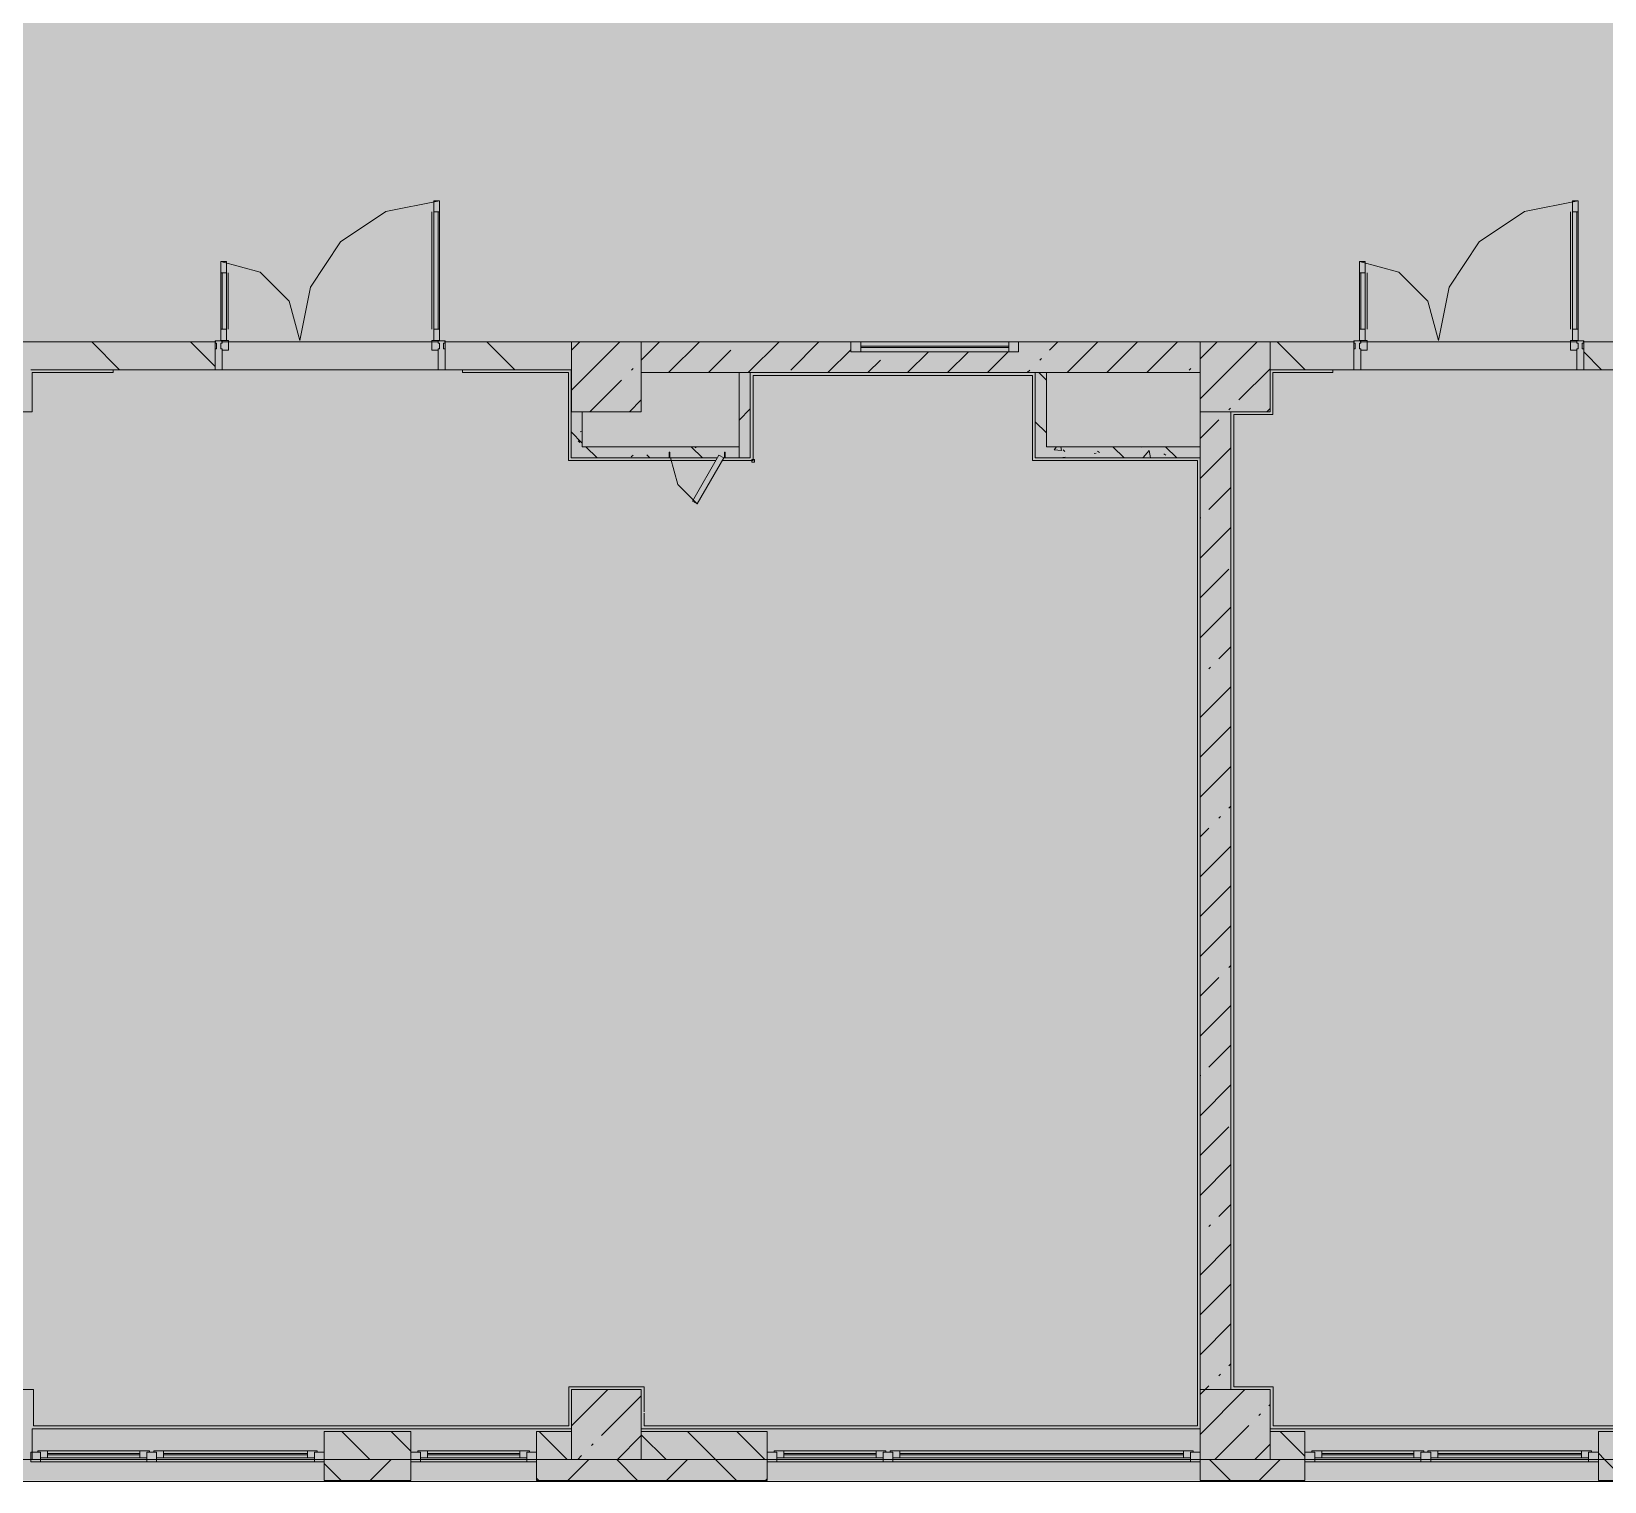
# Model space of a CAD drawing. Header units: millimetres. Extents: x -3817 to 677485, y -22715 to 103890.
# Drawn here: x 24258.6 to 24347.3, y -19605.9 to -19524.2 of the extents above; entities that cross this region are included whole.
import ezdxf

# ---------------------------------------------------------------- set-up
doc = ezdxf.new("R2010")
doc.units = ezdxf.units.MM
doc.layers.add('PDF _Геометрия', color=7, linetype='Continuous', true_color=0x1d1d1d)
doc.layers.add('PDF _Сплошная заливка', color=7, linetype='Continuous', true_color=0xffffff)

msp = doc.modelspace()

# ---------------------------------------------------------------- hatches: boundary and pattern name
at = {"layer": 'PDF _Сплошная заливка', "true_color": 0xd9d9d9, "transparency": 33554559}
for points in [[(24545.772, -19605.855), (24548.4, -19605.855), (24548.4, -19577.982), (24617.059, -19577.982), (24617.059, -19388.539), (24281.166, -19388.539), (24281.166, -19415.783), (24252.821, -19415.783), (24252.821, -19605.855), (24516.41, -19605.855)], [(24310.877, -19543.403), (24324.471, -19543.403), (24324.471, -19541.67), (24314.236, -19541.67), (24314.236, -19542.222), (24304.787, -19542.222), (24304.787, -19541.67), (24292.976, -19541.67), (24292.976, -19543.403), (24304.787, -19543.403)], [(24326.129, -19600.723), (24326.204, -19600.723), (24326.204, -19545.607), (24324.471, -19545.607), (24324.471, -19600.723)], [(24298.488, -19548.206), (24298.488, -19547.576), (24289.023, -19547.576), (24289.023, -19548.206), (24297.304, -19548.126), (24297.349, -19548.048), (24297.701, -19548.206)], [(24324.471, -19604.66), (24328.408, -19604.66), (24328.408, -19600.723), (24324.471, -19600.723), (24324.471, -19601.977)]]:
    msp.add_hatch(color=254, dxfattribs=at).paths.add_polyline_path(points)
h = msp.add_hatch(color=254, dxfattribs=at)
h.paths.add_polyline_path([(24289.023, -19543.245), (24289.04, -19543.203), (24289.04, -19541.67), (24281.914, -19541.67), (24281.914, -19543.245), (24288.855, -19543.245)], flags=0)
h.paths.add_polyline_path([(24254.238, -19543.245), (24254.631, -19543.245), (24254.631, -19541.67), (24254.238, -19541.67)], flags=0)
h.paths.add_polyline_path([(24258.568, -19543.245), (24268.962, -19543.245), (24268.962, -19541.67), (24258.568, -19541.67), (24258.568, -19542.97)], flags=0)
h = msp.add_hatch(color=254, dxfattribs=at)
h.paths.add_polyline_path([(24328.408, -19543.245), (24333.132, -19543.245), (24333.132, -19541.67), (24328.408, -19541.67)], flags=0)
h.paths.add_polyline_path([(24354.92, -19543.245), (24359.903, -19543.245), (24359.903, -19541.67), (24346.085, -19541.67), (24346.085, -19543.245)], flags=0)
h = msp.add_hatch(color=254, dxfattribs=at)
h.paths.add_polyline_path([(24465.027, -19604.66), (24466.199, -19604.66), (24466.199, -19603.086), (24464.23, -19603.086), (24464.23, -19604.66)], flags=0)
h.paths.add_polyline_path([(24400.217, -19604.66), (24406.358, -19604.66), (24406.358, -19603.086), (24400.217, -19603.086), (24400.217, -19604.124)], flags=0)
h.paths.add_polyline_path([(24382.343, -19604.66), (24388.249, -19604.66), (24388.249, -19603.086), (24382.343, -19603.086)], flags=0)
h.paths.add_polyline_path([(24457.144, -19604.66), (24457.144, -19603.086), (24452.813, -19603.086), (24452.813, -19604.66)], flags=0)
h.paths.add_polyline_path([(24434.704, -19604.66), (24436.278, -19604.66), (24436.278, -19603.086), (24434.704, -19603.086), (24434.704, -19603.535)], flags=0)
h.paths.add_polyline_path([(24292.976, -19604.66), (24300.063, -19604.66), (24300.063, -19603.086), (24292.976, -19603.086), (24292.976, -19604.653), (24289.04, -19604.653), (24289.04, -19603.086), (24287.071, -19603.086), (24287.071, -19604.66), (24289.04, -19604.66)], flags=0)
h.paths.add_polyline_path([(24363.84, -19604.66), (24365.808, -19604.66), (24365.808, -19603.086), (24363.84, -19603.086), (24363.84, -19603.611)], flags=0)
h.paths.add_polyline_path([(24328.408, -19604.66), (24330.377, -19604.66), (24330.377, -19603.086), (24328.408, -19603.086), (24328.408, -19603.828)], flags=0)
h.paths.add_polyline_path([(24352.817, -19604.66), (24352.817, -19603.086), (24346.912, -19603.086), (24346.912, -19604.66)], flags=0)
h.paths.add_polyline_path([(24279.985, -19604.66), (24279.985, -19603.086), (24275.103, -19603.086), (24275.103, -19604.66)], flags=0)
h.paths.add_polyline_path([(24254.238, -19604.66), (24254.631, -19604.66), (24254.631, -19603.086), (24254.238, -19603.086)], flags=0)
h = msp.add_hatch(color=254, dxfattribs=at)
h.paths.add_polyline_path([(24365.808, -19605.841), (24365.808, -19604.66), (24359.903, -19604.66), (24359.903, -19605.841), (24363.84, -19605.841)], flags=0)
h.paths.add_polyline_path([(24397.044, -19605.841), (24397.044, -19604.66), (24394.39, -19604.66), (24394.39, -19605.841)], flags=0)
h.paths.add_polyline_path([(24325.558, -19605.841), (24330.377, -19605.841), (24330.377, -19604.66), (24324.471, -19604.66), (24324.471, -19605.841)], flags=0)
h.paths.add_polyline_path([(24352.817, -19605.841), (24352.817, -19604.66), (24346.912, -19604.66), (24346.912, -19605.841)], flags=0)
h.paths.add_polyline_path([(24384.282, -19605.841), (24388.249, -19605.841), (24388.249, -19604.66), (24382.343, -19604.66), (24382.343, -19605.841)], flags=0)
h.paths.add_polyline_path([(24258.568, -19605.841), (24258.568, -19604.66), (24252.821, -19604.66), (24252.823, -19605.841), (24254.631, -19605.841)], flags=0)
h.paths.add_polyline_path([(24296.196, -19605.841), (24300.063, -19605.841), (24300.063, -19604.66), (24287.071, -19604.66), (24287.071, -19605.841)], flags=0)
h.paths.add_polyline_path([(24275.103, -19605.841), (24279.985, -19605.841), (24279.985, -19604.66), (24275.103, -19604.66)], flags=0)

# ---------------------------------------------------------------- linework, layer by layer
at = {"layer": 'PDF _Геометрия', "color": 9, "lineweight": 9, "true_color": 0xb7b7b7}
for points in [[(24269.355, -19542.143), (24269.71, -19542.143), (24269.71, -19541.592), (24269.276, -19541.592), (24269.276, -19537.143), (24271.501, -19537.739), (24273.129, -19539.367), (24273.725, -19541.592), (24274.324, -19538.579), (24276.031, -19536.024), (24278.586, -19534.317), (24281.599, -19533.718), (24281.599, -19541.592), (24281.166, -19541.592), (24281.166, -19542.143), (24281.515, -19542.143)], [(24333.526, -19542.143), (24333.88, -19542.143), (24333.88, -19541.592), (24333.447, -19541.592), (24333.447, -19537.143), (24335.672, -19537.739), (24337.3, -19539.367), (24337.896, -19541.592), (24338.496, -19538.579), (24340.202, -19536.024), (24342.757, -19534.317), (24345.77, -19533.718), (24345.77, -19541.592), (24345.337, -19541.592), (24345.337, -19542.143), (24345.691, -19542.143)], [(24281.174, -19534.348), (24281.174, -19540.962)], [(24281.599, -19534.348), (24281.284, -19534.348)], [(24281.52, -19534.348), (24281.52, -19540.962)], [(24345.345, -19534.348), (24345.345, -19540.962)], [(24345.77, -19534.348), (24345.455, -19534.348)], [(24345.691, -19534.348), (24345.691, -19540.962)], [(24269.276, -19537.773), (24269.591, -19537.773)], [(24269.355, -19537.773), (24269.355, -19540.962)], [(24269.702, -19537.773), (24269.702, -19540.962)], [(24333.447, -19537.773), (24333.762, -19537.773)], [(24333.526, -19537.773), (24333.526, -19540.962)], [(24333.873, -19537.773), (24333.873, -19540.962)], [(24269.276, -19540.962), (24269.591, -19540.962)], [(24281.599, -19540.962), (24281.284, -19540.962)], [(24333.447, -19540.962), (24333.762, -19540.962)], [(24345.77, -19540.962), (24345.455, -19540.962)], [(24256.206, -19541.67), (24268.994, -19541.67), (24263.214, -19541.67)], [(24269.276, -19541.749), (24269.276, -19542.064)], [(24281.599, -19541.749), (24281.599, -19542.064)], [(24282.898, -19541.67), (24281.881, -19541.67), (24333.165, -19541.67), (24331.951, -19541.67)], [(24333.447, -19541.749), (24333.447, -19542.064)], [(24345.77, -19541.749), (24345.77, -19542.064)], [(24351.636, -19541.67), (24346.052, -19541.67), (24364.864, -19541.67)], [(24258.647, -19545.607), (24258.647, -19543.403), (24263.214, -19543.403), (24258.647, -19543.403), (24258.647, -19545.607), (24256.442, -19545.607), (24256.442, -19600.723), (24258.726, -19600.723), (24258.726, -19602.771), (24288.882, -19602.771), (24288.882, -19600.566), (24293.134, -19600.566), (24293.134, -19601.977), (24293.134, -19600.566), (24288.882, -19600.566), (24288.882, -19602.771), (24258.726, -19602.771), (24258.726, -19600.723), (24258.568, -19600.723)], [(24288.865, -19543.403), (24288.865, -19548.363), (24297.167, -19548.363), (24288.865, -19548.363), (24288.865, -19543.403), (24282.898, -19543.403), (24282.898, -19543.245), (24282.898, -19543.403), (24288.855, -19543.403)], [(24359.746, -19602.771), (24328.585, -19602.771), (24328.585, -19600.566), (24326.361, -19600.566), (24326.361, -19545.765), (24328.566, -19545.765), (24328.566, -19543.403), (24331.951, -19543.403), (24328.566, -19543.403), (24328.566, -19545.765), (24326.361, -19545.765), (24326.361, -19600.566), (24328.585, -19600.566), (24328.585, -19602.771), (24359.746, -19602.771)], [(24294.63, -19548.206), (24295.031, -19549.702), (24296.126, -19550.797)]]:
    msp.add_lwpolyline(points, dxfattribs=at)
for points in [[(24281.284, -19541.592), (24281.599, -19541.592), (24281.599, -19533.718), (24281.284, -19533.718), (24281.284, -19541.592), (24281.599, -19541.592), (24281.599, -19533.718), (24281.284, -19533.718)], [(24345.455, -19541.592), (24345.77, -19541.592), (24345.77, -19533.718), (24345.455, -19533.718), (24345.455, -19541.592), (24345.77, -19541.592), (24345.77, -19533.718), (24345.455, -19533.718)], [(24269.591, -19541.592), (24269.276, -19541.592), (24269.276, -19537.143), (24269.591, -19537.143), (24269.591, -19541.592), (24269.591, -19537.143), (24269.276, -19537.143), (24269.276, -19541.592)], [(24333.762, -19541.592), (24333.447, -19541.592), (24333.447, -19537.143), (24333.762, -19537.143), (24333.762, -19541.592), (24333.762, -19537.143), (24333.447, -19537.143), (24333.447, -19541.592)], [(24281.515, -19541.67), (24269.323, -19541.67)], [(24345.724, -19541.67), (24333.494, -19541.67)], [(24263.214, -19543.403), (24263.214, -19543.245)], [(24297.531, -19548.363), (24299.275, -19548.363), (24299.275, -19543.56), (24315.023, -19543.56), (24315.023, -19548.363), (24324.314, -19548.363), (24324.314, -19602.771), (24293.134, -19602.771), (24293.134, -19602.053), (24293.134, -19602.771), (24324.314, -19602.771), (24324.314, -19548.363), (24315.023, -19548.363), (24315.023, -19543.56), (24299.275, -19543.56), (24299.275, -19548.363)], [(24331.951, -19543.403), (24331.951, -19543.245)], [(24294.591, -19547.891), (24294.551, -19547.891), (24294.551, -19548.206), (24294.591, -19548.206)], [(24296.126, -19550.797), (24297.622, -19548.206), (24297.349, -19548.048), (24295.853, -19550.639)], [(24297.661, -19547.891), (24297.661, -19548.206), (24297.701, -19548.206), (24297.701, -19547.891)]]:
    msp.add_lwpolyline(points, close=True, dxfattribs=at)
at = {"layer": 'PDF _Геометрия', "color": 8, "lineweight": 9, "true_color": 0x737373}
for points in [[(24258.568, -19543.245), (24268.962, -19543.245), (24268.962, -19541.67), (24256.364, -19541.67), (24256.206, -19541.67), (24256.206, -19540.883), (24254.631, -19540.883), (24254.631, -19541.67), (24256.206, -19541.67)], [(24263.577, -19543.245), (24262.002, -19541.67)], [(24268.962, -19543.062), (24267.57, -19541.67)], [(24289.652, -19541.67), (24281.914, -19541.67), (24281.914, -19543.245), (24268.962, -19543.245)], [(24268.962, -19542.064), (24268.962, -19541.67)], [(24269.323, -19541.67), (24281.515, -19541.67)], [(24281.914, -19541.67), (24281.914, -19542.064)], [(24285.847, -19543.245), (24284.273, -19541.67)], [(24289.04, -19544.389), (24291.758, -19541.67)], [(24289.04, -19542.144), (24289.513, -19541.67)], [(24292.976, -19542.697), (24292.976, -19542.697), (24294.003, -19541.67)], [(24326.204, -19541.67), (24292.976, -19541.67), (24292.976, -19543.403), (24298.488, -19543.403)], [(24294.516, -19543.403), (24296.248, -19541.67)], [(24296.761, -19543.403), (24298.028, -19542.136)], [(24299.006, -19543.403), (24300.738, -19541.67)], [(24301.395, -19543.258), (24302.983, -19541.67)], [(24303.496, -19543.403), (24304.787, -19542.111)], [(24314.236, -19541.67), (24304.787, -19541.67)], [(24304.787, -19542.222), (24314.236, -19542.222)], [(24313.684, -19541.907), (24305.338, -19541.907)], [(24313.684, -19541.985), (24305.338, -19541.985)], [(24307.986, -19543.403), (24309.167, -19542.222)], [(24310.231, -19543.403), (24311.412, -19542.222)], [(24312.476, -19543.403), (24313.657, -19542.222)], [(24315.988, -19542.136), (24316.453, -19541.67)], [(24316.966, -19543.403), (24318.698, -19541.67)], [(24319.211, -19543.403), (24320.943, -19541.67)], [(24321.456, -19543.403), (24323.188, -19541.67)], [(24324.471, -19542.632), (24325.433, -19541.67)], [(24324.471, -19544.877), (24327.678, -19541.67)], [(24330.388, -19543.245), (24328.813, -19541.67)], [(24346.085, -19543.245), (24359.903, -19543.245), (24359.903, -19541.67), (24346.085, -19541.67), (24346.085, -19543.245), (24333.132, -19543.245)], [(24333.132, -19542.064), (24333.132, -19541.67)], [(24333.494, -19541.67), (24345.724, -19541.67)], [(24346.085, -19541.67), (24346.085, -19542.064)], [(24305.741, -19543.403), (24306.446, -19542.697)], [(24315.426, -19542.697), (24315.52, -19542.604)], [(24347.091, -19543.245), (24346.085, -19542.239)], [(24281.914, -19543.245), (24289.023, -19543.245), (24289.023, -19547.576), (24289.023, -19548.206), (24294.551, -19548.206), (24297.258, -19548.206)], [(24290.066, -19545.607), (24291.854, -19543.82)], [(24292.415, -19543.258), (24292.508, -19543.165)], [(24298.488, -19548.206), (24299.118, -19548.206), (24299.118, -19543.403), (24298.488, -19543.403), (24298.488, -19547.576)], [(24299.118, -19543.403), (24315.18, -19543.403)], [(24315.81, -19543.403), (24315.18, -19543.403), (24315.18, -19548.206), (24315.81, -19548.206), (24324.471, -19548.206), (24324.471, -19603.086), (24324.471, -19604.66), (24324.471, -19605.855), (24324.471, -19604.66), (24300.063, -19604.66)], [(24314.721, -19543.403), (24314.865, -19543.258)], [(24323.845, -19543.258), (24323.938, -19543.165)], [(24326.651, -19544.942), (24328.408, -19543.185)], [(24297.701, -19548.206), (24298.488, -19548.206), (24298.488, -19547.576), (24297.701, -19547.576), (24294.551, -19547.576), (24289.652, -19547.576), (24289.652, -19545.607)], [(24292.311, -19545.607), (24292.976, -19544.942)], [(24298.488, -19546.076), (24299.118, -19545.446)], [(24326.09, -19545.503), (24326.183, -19545.41)], [(24326.204, -19600.723), (24326.204, -19545.607)], [(24328.231, -19545.607), (24328.408, -19545.43)], [(24324.471, -19547.122), (24325.529, -19546.065)], [(24324.471, -19548.206), (24324.471, -19547.576)], [(24324.471, -19549.367), (24326.204, -19547.635)], [(24324.967, -19551.116), (24326.204, -19549.88)], [(24324.471, -19551.612), (24324.5, -19551.584)], [(24324.471, -19553.857), (24326.204, -19552.125)], [(24324.471, -19556.102), (24326.09, -19554.483)], [(24324.471, -19558.347), (24326.204, -19556.615)], [(24325.529, -19559.534), (24326.204, -19558.86)], [(24324.967, -19560.096), (24325.061, -19560.002)], [(24324.471, -19562.837), (24326.204, -19561.105)], [(24324.471, -19565.082), (24326.204, -19563.35)], [(24324.471, -19567.327), (24326.204, -19565.595)], [(24326.09, -19567.953), (24326.204, -19567.839)], [(24325.529, -19568.514), (24325.622, -19568.421)], [(24324.471, -19569.572), (24324.967, -19569.076)], [(24324.471, -19571.817), (24326.204, -19570.084)], [(24324.471, -19574.062), (24326.204, -19572.329)], [(24324.471, -19576.307), (24326.204, -19574.574)], [(24324.471, -19578.552), (24325.529, -19577.494)], [(24326.09, -19576.933), (24326.183, -19576.84)], [(24324.471, -19580.797), (24326.204, -19579.064)], [(24324.967, -19582.546), (24326.204, -19581.309)], [(24324.471, -19583.042), (24324.5, -19583.014)], [(24324.471, -19585.287), (24326.204, -19583.554)], [(24324.471, -19587.532), (24326.09, -19585.913)], [(24324.471, -19589.777), (24326.204, -19588.044)], [(24325.529, -19590.964), (24326.204, -19590.289)], [(24324.967, -19591.526), (24325.061, -19591.432)], [(24324.471, -19594.267), (24326.204, -19592.534)], [(24324.471, -19596.512), (24326.204, -19594.779)], [(24324.471, -19598.757), (24326.204, -19597.024)], [(24325.529, -19599.944), (24325.622, -19599.851)], [(24326.09, -19599.383), (24326.204, -19599.269)], [(24275.103, -19604.66), (24258.568, -19604.66), (24252.821, -19604.66), (24254.238, -19604.66), (24254.238, -19600.723), (24252.821, -19600.723)], [(24289.04, -19602.759), (24291.082, -19600.716)], [(24324.471, -19601.002), (24324.749, -19600.723), (24324.967, -19600.506)], [(24324.471, -19603.246), (24326.994, -19600.723)], [(24290.731, -19603.312), (24292.976, -19601.067)], [(24328.335, -19601.628), (24328.408, -19601.555)], [(24327.774, -19602.189), (24327.867, -19602.096)], [(24258.647, -19604.251), (24258.647, -19603.086), (24258.647, -19602.928), (24258.647, -19604.66), (24275.103, -19604.66), (24275.103, -19605.855), (24275.103, -19604.66), (24279.985, -19604.66)], [(24277.668, -19604.66), (24276.093, -19603.086)], [(24279.985, -19604.193), (24278.877, -19603.086)], [(24289.04, -19603.086), (24287.071, -19603.086), (24287.071, -19604.66), (24300.063, -19604.66), (24300.063, -19603.086), (24292.976, -19603.086)], [(24288.803, -19604.66), (24287.228, -19603.086)], [(24291.635, -19604.653), (24292.976, -19603.312)], [(24294.371, -19604.66), (24292.976, -19603.266)], [(24298.335, -19605.841), (24297.154, -19604.66), (24295.58, -19603.086)], [(24299.938, -19604.66), (24298.363, -19603.086)], [(24325.303, -19604.66), (24327.212, -19602.75)], [(24326.204, -19604.66), (24330.377, -19604.66), (24330.377, -19603.086), (24328.408, -19603.086)], [(24330.377, -19604.477), (24328.985, -19603.086)], [(24259.119, -19604.251), (24258.568, -19604.251)], [(24258.962, -19604.172), (24265.261, -19604.172)], [(24259.513, -19604.172), (24259.513, -19604.566)], [(24264.71, -19604.172), (24264.71, -19604.566)], [(24265.655, -19604.251), (24265.103, -19604.251)], [(24265.497, -19604.172), (24274.709, -19604.172)], [(24266.048, -19604.172), (24266.048, -19604.566)], [(24274.158, -19604.172), (24274.158, -19604.566)], [(24275.103, -19604.251), (24274.552, -19604.251)], [(24280.536, -19604.251), (24279.985, -19604.251)], [(24280.378, -19604.172), (24286.677, -19604.172)], [(24280.93, -19604.172), (24280.93, -19604.566)], [(24286.126, -19604.172), (24286.126, -19604.566)], [(24287.071, -19604.251), (24286.52, -19604.251)], [(24290.17, -19603.873), (24290.263, -19603.78)], [(24300.614, -19604.251), (24300.063, -19604.251)], [(24300.457, -19604.172), (24306.755, -19604.172)], [(24301.008, -19604.172), (24301.008, -19604.566)], [(24306.204, -19604.172), (24306.204, -19604.566)], [(24307.149, -19604.251), (24306.598, -19604.251)], [(24306.992, -19604.172), (24324.078, -19604.172)], [(24307.543, -19604.172), (24307.543, -19604.566)], [(24323.527, -19604.172), (24323.527, -19604.566)], [(24324.471, -19604.251), (24323.92, -19604.251)], [(24327.548, -19604.66), (24328.408, -19603.8)], [(24330.928, -19604.251), (24330.377, -19604.251)], [(24330.77, -19604.172), (24337.069, -19604.172)], [(24331.322, -19604.172), (24331.322, -19604.566)], [(24336.518, -19604.172), (24336.518, -19604.566)], [(24337.463, -19604.251), (24336.912, -19604.251)], [(24337.306, -19604.172), (24346.518, -19604.172)], [(24337.857, -19604.172), (24337.857, -19604.566)], [(24345.967, -19604.172), (24345.967, -19604.566)], [(24346.912, -19604.251), (24346.36, -19604.251)], [(24258.568, -19604.802), (24275.103, -19604.802)], [(24259.513, -19604.33), (24264.71, -19604.33)], [(24264.71, -19604.408), (24259.513, -19604.408)], [(24266.048, -19604.33), (24274.158, -19604.33)], [(24274.158, -19604.408), (24266.048, -19604.408)], [(24276.065, -19605.841), (24275.103, -19604.879)], [(24277.696, -19605.841), (24278.877, -19604.66)], [(24287.071, -19604.66), (24287.071, -19605.855), (24287.071, -19604.66), (24279.985, -19604.66), (24279.985, -19605.855), (24279.985, -19604.66), (24287.071, -19604.66), (24300.063, -19604.66), (24300.063, -19605.855), (24300.063, -19604.66), (24324.471, -19604.66), (24330.377, -19604.66), (24330.377, -19605.855), (24330.377, -19604.66), (24346.912, -19604.66)], [(24279.985, -19604.802), (24287.071, -19604.802)], [(24280.93, -19604.33), (24286.126, -19604.33)], [(24286.126, -19604.408), (24280.93, -19604.408)], [(24288.831, -19605.841), (24290.012, -19604.66)], [(24289.39, -19604.653), (24289.609, -19604.434)], [(24292.768, -19605.841), (24291.587, -19604.66)], [(24294.399, -19605.841), (24295.58, -19604.66)], [(24300.063, -19604.802), (24324.471, -19604.802)], [(24301.008, -19604.33), (24306.204, -19604.33)], [(24306.204, -19604.408), (24301.008, -19604.408)], [(24307.543, -19604.33), (24323.527, -19604.33)], [(24323.527, -19604.408), (24307.543, -19604.408)], [(24326.173, -19605.841), (24324.992, -19604.66)], [(24327.804, -19605.841), (24328.985, -19604.66)], [(24359.903, -19604.66), (24352.817, -19604.66), (24352.817, -19605.855), (24352.817, -19604.66), (24346.912, -19604.66), (24346.912, -19605.855), (24346.912, -19604.66), (24330.377, -19604.66)], [(24330.377, -19604.802), (24346.912, -19604.802)], [(24331.322, -19604.33), (24336.518, -19604.33)], [(24336.518, -19604.408), (24331.322, -19604.408)], [(24337.857, -19604.33), (24345.967, -19604.33)], [(24345.967, -19604.408), (24337.857, -19604.408)], [(24348.444, -19605.841), (24347.263, -19604.66), (24346.912, -19604.309)], [(24275.103, -19605.841), (24279.985, -19605.841)], [(24287.2, -19605.841), (24287.071, -19605.712)], [(24287.071, -19605.841), (24300.063, -19605.841)], [(24299.966, -19605.841), (24300.063, -19605.745)], [(24324.471, -19605.841), (24330.377, -19605.841)], [(24346.912, -19605.841), (24352.817, -19605.841)]]:
    msp.add_lwpolyline(points, dxfattribs=at)
for points in [[(24269.276, -19541.749), (24269.355, -19541.749), (24269.355, -19541.615), (24268.962, -19541.615), (24268.962, -19541.749), (24269.04, -19541.749), (24269.04, -19542.064), (24268.962, -19542.064), (24268.962, -19543.245), (24269.355, -19543.245), (24269.355, -19542.064), (24269.276, -19542.064)], [(24281.835, -19542.064), (24281.835, -19541.749), (24281.914, -19541.749), (24281.914, -19541.615), (24281.52, -19541.615), (24281.52, -19541.749), (24281.599, -19541.749), (24281.599, -19542.064), (24281.52, -19542.064), (24281.52, -19543.245), (24281.914, -19543.245), (24281.914, -19542.064)], [(24292.976, -19541.67), (24289.04, -19541.67), (24289.04, -19545.607), (24292.976, -19545.607)], [(24305.338, -19541.67), (24305.338, -19542.222), (24304.787, -19542.222), (24304.787, -19541.67)], [(24314.236, -19541.67), (24314.236, -19542.222), (24313.684, -19542.222), (24313.684, -19541.67)], [(24328.408, -19541.67), (24324.471, -19541.67), (24324.471, -19545.607), (24328.408, -19545.607)], [(24328.408, -19543.245), (24333.132, -19543.245), (24333.132, -19541.67), (24328.408, -19541.67)], [(24333.447, -19541.749), (24333.526, -19541.749), (24333.526, -19541.615), (24333.132, -19541.615), (24333.132, -19541.749), (24333.211, -19541.749), (24333.211, -19542.064), (24333.132, -19542.064), (24333.132, -19543.245), (24333.526, -19543.245), (24333.526, -19542.064), (24333.447, -19542.064)], [(24346.006, -19542.064), (24346.006, -19541.749), (24346.085, -19541.749), (24346.085, -19541.615), (24345.691, -19541.615), (24345.691, -19541.749), (24345.77, -19541.749), (24345.77, -19542.064), (24345.691, -19542.064), (24345.691, -19543.245), (24346.085, -19543.245), (24346.085, -19542.064)], [(24324.471, -19543.403), (24324.471, -19547.576), (24315.81, -19547.576), (24315.81, -19543.403)], [(24299.205, -19548.296), (24299.205, -19548.45), (24299.362, -19548.45), (24299.362, -19548.296)], [(24292.976, -19600.716), (24289.04, -19600.716), (24289.04, -19604.653), (24292.976, -19604.653)], [(24328.408, -19600.723), (24324.471, -19600.723), (24324.471, -19604.66), (24328.408, -19604.66)], [(24258.647, -19602.928), (24289.04, -19602.928)], [(24279.985, -19604.66), (24279.985, -19603.086), (24275.103, -19603.086), (24275.103, -19604.66)], [(24292.976, -19602.928), (24324.471, -19602.928)], [(24328.408, -19602.928), (24359.903, -19602.928)], [(24352.817, -19604.66), (24352.817, -19603.086), (24346.912, -19603.086), (24346.912, -19604.66)], [(24258.568, -19604.802), (24258.568, -19604.251), (24259.119, -19604.251), (24259.119, -19604.802)], [(24265.261, -19604.172), (24258.962, -19604.172), (24258.962, -19604.251), (24259.119, -19604.251), (24259.119, -19604.566), (24265.103, -19604.566), (24265.103, -19604.251), (24265.261, -19604.251)], [(24265.103, -19604.802), (24265.103, -19604.251), (24265.655, -19604.251), (24265.655, -19604.802)], [(24274.709, -19604.172), (24265.497, -19604.172), (24265.497, -19604.251), (24265.655, -19604.251), (24265.655, -19604.566), (24274.552, -19604.566), (24274.552, -19604.251), (24274.709, -19604.251)], [(24274.552, -19604.802), (24274.552, -19604.251), (24275.103, -19604.251), (24275.103, -19604.802)], [(24279.985, -19604.802), (24279.985, -19604.251), (24280.536, -19604.251), (24280.536, -19604.802)], [(24286.677, -19604.172), (24280.378, -19604.172), (24280.378, -19604.251), (24280.536, -19604.251), (24280.536, -19604.566), (24286.52, -19604.566), (24286.52, -19604.251), (24286.677, -19604.251)], [(24286.52, -19604.802), (24286.52, -19604.251), (24287.071, -19604.251), (24287.071, -19604.802)], [(24300.063, -19604.802), (24300.063, -19604.251), (24300.614, -19604.251), (24300.614, -19604.802)], [(24306.755, -19604.172), (24300.457, -19604.172), (24300.457, -19604.251), (24300.614, -19604.251), (24300.614, -19604.566), (24306.598, -19604.566), (24306.598, -19604.251), (24306.755, -19604.251)], [(24306.598, -19604.802), (24306.598, -19604.251), (24307.149, -19604.251), (24307.149, -19604.802)], [(24324.078, -19604.172), (24306.992, -19604.172), (24306.992, -19604.251), (24307.149, -19604.251), (24307.149, -19604.566), (24323.92, -19604.566), (24323.92, -19604.251), (24324.078, -19604.251)], [(24323.92, -19604.802), (24323.92, -19604.251), (24324.471, -19604.251), (24324.471, -19604.802)], [(24330.377, -19604.802), (24330.377, -19604.251), (24330.928, -19604.251), (24330.928, -19604.802)], [(24337.069, -19604.172), (24330.77, -19604.172), (24330.77, -19604.251), (24330.928, -19604.251), (24330.928, -19604.566), (24336.912, -19604.566), (24336.912, -19604.251), (24337.069, -19604.251)], [(24336.912, -19604.802), (24336.912, -19604.251), (24337.463, -19604.251), (24337.463, -19604.802)], [(24346.518, -19604.172), (24337.306, -19604.172), (24337.306, -19604.251), (24337.463, -19604.251), (24337.463, -19604.566), (24346.36, -19604.566), (24346.36, -19604.251), (24346.518, -19604.251)], [(24346.36, -19604.802), (24346.36, -19604.251), (24346.912, -19604.251), (24346.912, -19604.802)]]:
    msp.add_lwpolyline(points, close=True, dxfattribs=at)
at = {"layer": 'PDF _Геометрия', "color": 253, "lineweight": 9, "true_color": 0xa3a3a3}
for points in [[(24289.023, -19543.943), (24289.048, -19543.924)], [(24315.81, -19543.834), (24315.379, -19543.403)], [(24315.81, -19546.802), (24315.18, -19546.172)], [(24289.652, -19547.374), (24289.023, -19546.744)], [(24289.413, -19547.251), (24289.51, -19547.34)], [(24289.525, -19546.737), (24289.652, -19546.72)], [(24290.484, -19548.206), (24289.854, -19547.576)], [(24292.408, -19548.14), (24292.513, -19548.06)], [(24293.456, -19548.206), (24293.292, -19548.042)], [(24296.424, -19548.206), (24295.794, -19547.576)], [(24296.002, -19547.647), (24296.095, -19547.576)], [(24316.654, -19547.785), (24316.236, -19547.748), (24316.38, -19547.576)], [(24316.654, -19547.785), (24316.615, -19547.576)], [(24316.735, -19548.191), (24316.866, -19548.174)], [(24316.852, -19547.844), (24316.753, -19547.745)], [(24318.488, -19547.961), (24318.618, -19547.943)], [(24318.682, -19547.831), (24318.794, -19547.902)], [(24320.182, -19548.206), (24319.552, -19547.576)], [(24321.139, -19547.612), (24321.269, -19547.594)], [(24321.464, -19548.206), (24321.256, -19548.187), (24321.594, -19547.785)], [(24321.671, -19548.206), (24321.594, -19547.786)], [(24322.419, -19547.989), (24322.53, -19548.06)], [(24323.153, -19548.206), (24322.523, -19547.576)]]:
    msp.add_lwpolyline(points, dxfattribs=at)
at = {"layer": 'PDF _Геометрия', "color": 7, "lineweight": 9}
for points in [[(24252.821, -19600.723), (24250.301, -19600.723), (24250.301, -19604.66), (24252.821, -19604.66), (24250.301, -19604.66), (24250.301, -19605.904), (24258.568, -19605.904), (24275.103, -19605.904), (24279.985, -19605.904), (24287.071, -19605.904), (24300.063, -19605.904), (24324.471, -19605.904), (24330.377, -19605.904), (24346.912, -19605.904), (24352.817, -19605.904)], [(24275.103, -19605.865), (24279.985, -19605.865)], [(24282.347, -19605.904), (24287.071, -19605.904), (24282.347, -19605.904)], [(24287.071, -19605.865), (24300.063, -19605.865)], [(24299.669, -19605.904), (24302.031, -19605.904), (24299.669, -19605.904)], [(24320.535, -19605.904), (24324.471, -19605.904), (24320.535, -19605.904)], [(24324.471, -19605.865), (24330.377, -19605.865)], [(24346.912, -19605.865), (24352.817, -19605.865)]]:
    msp.add_lwpolyline(points, dxfattribs=at)
for points in [[(24262.663, -19605.904), (24267.387, -19605.904)], [(24269.749, -19605.904), (24273.686, -19605.904)], [(24276.048, -19605.904), (24279.985, -19605.904)], [(24294.945, -19605.904), (24297.307, -19605.904)], [(24307.937, -19605.904), (24311.873, -19605.904)], [(24314.236, -19605.904), (24318.172, -19605.904)], [(24335.495, -19605.904), (24340.219, -19605.904)], [(24342.581, -19605.904), (24346.518, -19605.904)]]:
    msp.add_lwpolyline(points, close=True, dxfattribs=at)
at = {"layer": 'PDF _Сплошная заливка', "color": 254, "lineweight": 35, "true_color": 0xcdcdcd, "transparency": 33554559}
for points in [[(24281.284, -19541.592), (24281.599, -19541.592), (24281.284, -19533.718), (24281.599, -19533.718)], [(24345.455, -19541.592), (24345.77, -19541.592), (24345.455, -19533.718), (24345.77, -19533.718)], [(24269.591, -19541.592), (24269.591, -19537.143), (24269.276, -19541.592), (24269.276, -19537.143)], [(24333.762, -19541.592), (24333.762, -19537.143), (24333.447, -19541.592), (24333.447, -19537.143)], [(24296.126, -19550.797), (24297.622, -19548.206), (24295.853, -19550.639), (24297.349, -19548.048)]]:
    msp.add_solid(points, dxfattribs=at)
at = {"layer": 'PDF _Сплошная заливка', "color": 254, "lineweight": 35, "true_color": 0xd9d9d9, "transparency": 33554559}
for points in [[(24292.976, -19545.607), (24292.976, -19541.67), (24289.04, -19545.607), (24289.04, -19541.67)], [(24324.471, -19545.607), (24328.408, -19545.607), (24324.471, -19541.67), (24328.408, -19541.67)], [(24299.118, -19548.206), (24299.118, -19543.403), (24298.488, -19548.206), (24298.488, -19543.403)], [(24315.81, -19548.206), (24315.81, -19543.403), (24315.18, -19548.206), (24315.18, -19543.403)], [(24289.652, -19547.576), (24289.652, -19545.607), (24289.04, -19547.576), (24289.04, -19545.607)], [(24324.471, -19548.206), (24324.471, -19547.576), (24315.81, -19548.206), (24315.81, -19547.576)], [(24292.976, -19604.653), (24292.976, -19600.716), (24289.04, -19604.653), (24289.04, -19600.716)]]:
    msp.add_solid(points, dxfattribs=at)

doc.saveas('drawing.dxf')
